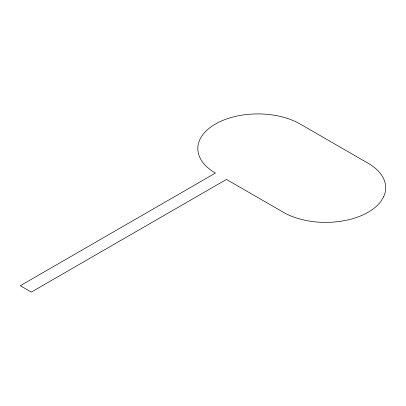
<?xml version="1.0" encoding="UTF-8"?>
<svg xmlns="http://www.w3.org/2000/svg" width="406" height="406" viewBox="0 0 406 406"><rect width="100%" height="100%" fill="white"/><g stroke="black" fill="none" stroke-linecap="round" stroke-linejoin="round"><path stroke-width="0.61" d="M383.655 196.722L381.132 201.011A59.986 34.632 0 0 1 348.668 219.758L341.238 221.214A59.986 34.632 0 0 1 283.292 212.247L226.452 179.432L31.328 292.087L20.3 285.717L215.429 173.068A59.986 34.632 0 0 1 215.358 124.074A59.986 34.632 0 0 1 300.217 124.058L368.13 163.268A59.986 34.632 0 0 1 383.655 196.722"/></g></svg>
